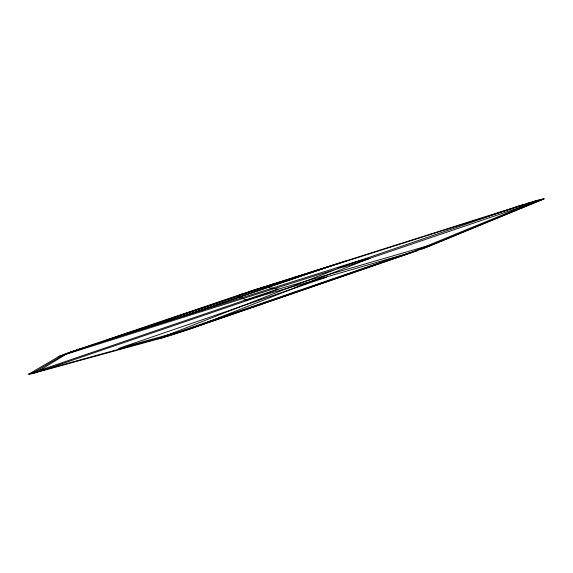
<?xml version="1.0" encoding="UTF-8"?>
<svg xmlns="http://www.w3.org/2000/svg" width="573" height="573" viewBox="0 0 573 573"><rect width="100%" height="100%" fill="white"/><g stroke="black" fill="none" stroke-linecap="round" stroke-linejoin="round"><path stroke-width="0.86" d="M28.972 373.976L58.926 356.47L245.924 293.111A69.641 2.342 -18.2 0 1 251.884 291.141L537.424 200.579L543.741 199.039L429.127 246.318L430.86 245.366L424.858 246.641L278.113 289.222L262.563 294.25A84.295 3.438 -18.2 0 0 255.451 296.606L28.987 373.983L165.096 336.494A39.601 1.791 -18.4 0 0 171.828 334.553L194.634 327.24L421.692 249.04A17.527 0.745 -17.8 0 0 429.191 246.297M537.56 201.395L538.405 200.901L515.85 207.097L339.71 267.441A31.314 1.139 -18 0 0 337.948 268.279L337.633 268.551L343.743 266.975A31.006 1.117 -18 0 0 349.709 265.177L537.56 201.395L421.692 249.04M271.129 284.817L272.612 284.187L105.611 340.749L271.129 284.817L346.486 260.772L180.072 317.234L332.698 265.306M537.424 200.579L413.026 251.597L173.97 334.009L160.598 338.292L33.148 373.352A27.218 1.039 -18.7 0 1 28.793 374.083M194.634 327.24L369.986 258.28L363.368 259.619L351.507 263.093L74.719 350.612M240.581 294.508L237.551 295.912L246.046 299.98A42.037 1.583 -18.1 0 0 247.901 299.65L417.201 250.702L187.944 329.661L172.802 334.252M72.871 351.27L67.213 353.57L39.573 370.402A46.155 1.769 -18.6 0 0 40.06 370.566L45.632 369.327L255.637 297.631L278.113 289.222L264.783 286.923L255.694 289.465A12.749 0.401 -18.2 0 0 248.56 291.807L76.768 349.91M73.494 351.048L67.363 353.398A29.445 0.945 -18.5 0 0 64.076 354.694L31.544 373.668L32.468 373.532M241.391 294.214L243.998 293.304M73.38 351.185L81.395 348.398M394.883 257.463L179.034 331.738L118.539 348.47L326.546 277.174M45.632 369.327L33.148 373.352M248.546 291.807L523.486 204.59A22.798 0.745 -17.7 0 1 532.124 201.918L534.065 201.338A22.798 0.745 -17.7 0 1 542.817 198.924L543.584 198.767A22.798 0.745 -17.7 0 1 542.903 199.468M120.094 335.986L182.107 316.396M528.6 203.007L529.473 202.749M532.417 201.889L532.833 201.775M59.241 356.263A22.361 0.716 -18.5 0 0 58.102 356.8L337.934 268.615L157.919 338.808L160.598 338.292A30.412 1.39 -18.4 0 0 178.905 332.684M59.821 356.019A22.361 0.716 -18.5 0 1 75.142 350.468M532.869 201.76A22.204 0.723 -17.7 0 1 537.381 200.593M194.591 327.247A11.904 0.552 -18.4 0 1 188.804 329.368A30.412 1.39 -18.4 0 1 180.366 332.204M515.872 207.089A14.103 0.458 -17.7 0 1 523.486 204.59M542.115 199.776A14.59 0.473 -17.7 0 1 537.546 201.402"/></g></svg>
